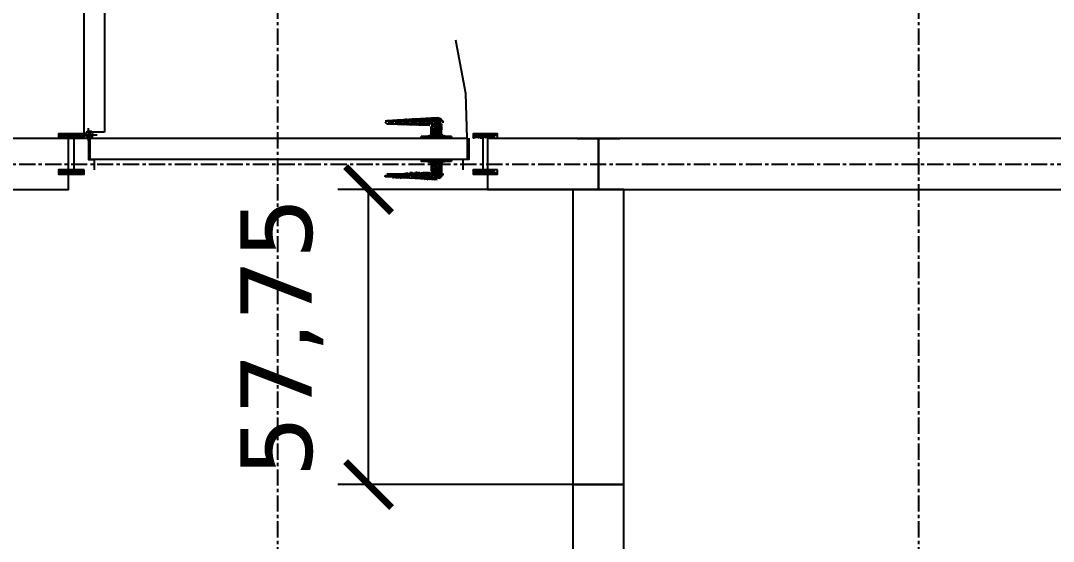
# Model space of a CAD drawing. Header units: centimetres. Extents: x -135 to 5324, y -1304 to 1609.
# Drawn here: x 844.1 to 1046.3, y 812.6 to 914.6 of the extents above; entities that cross this region are included whole.
import ezdxf

# ---------------------------------------------------------------- set-up
doc = ezdxf.new("R2010")
doc.units = ezdxf.units.CM
doc.linetypes.add('CENTER', pattern=[5.08, 3.175, -0.635, 0.635, -0.635])
for name, color, linetype in [('AKS', 4, 'CENTER'), ('IC_DUVAR_100', 30, 'Continuous'), ('IC_KAPILAR', 7, 'Continuous'), ('IC_UCLU_H_100', 3, 'Continuous'), ('OZEL_PANEL_OLCU_CM', 3, 'Continuous')]:
    doc.layers.add(name, color=color, linetype=linetype)
doc.styles.add('PORTMAN', font='DejaVuSans.ttf')
doc.dimstyles.new('PORTMAN', dxfattribs={"dimtxt": 14, "dimasz": 9, "dimexe": 6, "dimexo": 5, "dimgap": 4, "dimtad": 1, "dimtxsty": 'PORTMAN', "dimblk": 'ARCHTICK', "dimcen": 2.5, "dimazin": 3, "dimtfac": 0.5, "dimtmove": 2, "dimatfit": 3})

# ---------------------------------------------------------------- blocks, each defined once
blk = doc.blocks.new('kaynak-ic-kapi')
at = {"color": 133, "linetype": 'Continuous', "lineweight": 25, "true_color": 0x6ec1dd}
for p, q in [((54328.39, 7919.03), (54328.39, 7993.18)), ((54324.44, 7991.77), (54324.44, 7920.16)), ((54258.47, 7922.41), (54259.03, 7922.41)), ((54259.03, 7922.41), (54258.47, 7922.41)), ((54258.47, 7921.57), (54258.75, 7922.41)), ((54258.47, 7921.85), (54258.47, 7921.57)), ((54258.47, 7919.59), (54258.47, 7921.85)), ((54258.75, 7922.7), (54258.75, 7922.7)), ((54259.03, 7922.7), (54258.75, 7922.7)), ((54258.75, 7922.7), (54258.75, 7922.7)), ((54259.03, 7922.13), (54258.75, 7922.41)), ((54258.75, 7921.29), (54259.31, 7922.13)), ((54259.03, 7922.7), (54259.31, 7922.98)), ((54259.03, 7922.41), (54259.03, 7922.7)), ((54259.31, 7922.7), (54259.03, 7922.7)), ((54259.03, 7922.41), (54259.03, 7922.41)), ((54259.31, 7922.41), (54259.03, 7922.13)), ((54259.03, 7922.13), (54259.31, 7922.13)), ((54259.03, 7922.13), (54259.6, 7921.29)), ((54259.31, 7922.98), (54259.31, 7922.7)), ((54259.31, 7922.98), (54269.18, 7922.41)), ((54259.31, 7922.7), (54259.6, 7922.7)), ((54259.31, 7922.41), (54259.6, 7922.41)), ((54259.6, 7922.7), (54259.6, 7922.98)), ((54259.6, 7922.41), (54259.6, 7922.7)), ((54260.44, 7922.7), (54259.6, 7922.7)), ((54259.6, 7922.41), (54259.6, 7922.41)), ((54260.44, 7922.41), (54259.6, 7922.41)), ((54259.6, 7922.41), (54259.88, 7921.57)), ((54259.88, 7921.57), (54260.44, 7922.41)), ((54260.16, 7922.98), (54260.44, 7922.7)), ((54260.72, 7922.41), (54260.16, 7921.29)), ((54260.16, 7921.29), (54260.72, 7922.13)), ((54260.44, 7922.98), (54260.44, 7922.7)), ((54260.72, 7922.41), (54260.44, 7922.7)), ((54260.72, 7922.41), (54260.44, 7922.41)), ((54260.44, 7922.13), (54260.44, 7922.41)), ((54260.44, 7922.13), (54260.72, 7922.13)), ((54260.72, 7922.7), (54260.72, 7922.98)), ((54261.01, 7922.7), (54260.72, 7922.7)), ((54260.72, 7922.7), (54260.72, 7922.7)), ((54260.72, 7922.7), (54261.01, 7922.7)), ((54260.72, 7922.41), (54260.72, 7922.13)), ((54260.72, 7922.41), (54261.01, 7922.41)), ((54260.72, 7922.13), (54261.01, 7921.57)), ((54269.18, 7921.85), (54260.72, 7921.57)), ((54261.29, 7922.41), (54261.01, 7922.7)), ((54262.13, 7922.7), (54261.01, 7922.7)), ((54261.01, 7922.7), (54261.29, 7922.7)), ((54261.29, 7922.41), (54261.01, 7922.41)), ((54262.13, 7922.41), (54261.01, 7922.41)), ((54261.01, 7922.41), (54261.57, 7921.57)), ((54262.13, 7922.41), (54261.57, 7921.57)), ((54261.57, 7921.57), (54261.85, 7922.41)), ((54261.85, 7922.7), (54261.85, 7922.7)), ((54261.85, 7922.7), (54261.85, 7922.7)), ((54262.13, 7922.13), (54261.85, 7922.41)), ((54261.85, 7921.57), (54262.13, 7922.13)), ((54262.13, 7922.41), (54262.13, 7922.7)), ((54262.13, 7922.41), (54262.13, 7922.7)), ((54262.42, 7922.7), (54262.13, 7922.7)), ((54262.13, 7922.41), (54262.13, 7922.41)), ((54262.42, 7922.41), (54262.13, 7922.13)), ((54262.13, 7922.13), (54262.13, 7922.13)), ((54262.13, 7922.13), (54262.42, 7921.57)), ((54262.42, 7922.7), (54262.42, 7922.7)), ((54262.42, 7922.7), (54262.7, 7922.7)), ((54262.7, 7921.57), (54262.42, 7922.41)), ((54262.42, 7922.41), (54262.7, 7922.41)), ((54262.7, 7922.41), (54262.7, 7922.7)), ((54263.54, 7922.7), (54262.7, 7922.7)), ((54262.7, 7922.7), (54262.7, 7922.7)), ((54262.7, 7922.41), (54262.7, 7922.41)), ((54263.54, 7922.41), (54262.7, 7922.41)), ((54262.7, 7922.41), (54262.98, 7921.57)), ((54262.98, 7921.57), (54263.54, 7922.41)), ((54263.83, 7922.41), (54263.26, 7921.57)), ((54263.54, 7922.41), (54263.54, 7922.7)), ((54263.54, 7922.7), (54263.54, 7922.7)), ((54263.54, 7922.7), (54263.54, 7922.7)), ((54263.54, 7922.41), (54263.54, 7922.41)), ((54263.54, 7922.13), (54263.54, 7922.41)), ((54263.54, 7922.13), (54263.83, 7922.13)), ((54263.54, 7921.57), (54263.83, 7922.13)), ((54263.83, 7922.7), (54263.83, 7922.7)), ((54263.83, 7922.7), (54263.83, 7922.7)), ((54263.83, 7922.7), (54264.11, 7922.7)), ((54263.83, 7922.41), (54263.83, 7922.13)), ((54263.83, 7922.41), (54264.11, 7922.41)), ((54263.83, 7922.13), (54264.11, 7921.57)), ((54264.39, 7922.41), (54264.11, 7922.7)), ((54264.11, 7922.7), (54264.11, 7922.7)), ((54264.39, 7922.41), (54264.11, 7922.41)), ((54264.95, 7922.41), (54264.11, 7922.41)), ((54264.11, 7922.41), (54264.67, 7921.57)), ((54264.67, 7921.57), (54264.95, 7922.41)), ((54265.24, 7922.41), (54264.95, 7921.57)), ((54265.24, 7922.41), (54264.95, 7922.41)), ((54264.95, 7922.13), (54264.95, 7922.41)), ((54264.95, 7922.13), (54265.24, 7922.13)), ((54264.95, 7921.57), (54265.24, 7922.13)), ((54265.24, 7922.41), (54265.24, 7922.7)), ((54265.24, 7922.41), (54265.24, 7922.7)), ((54265.52, 7922.7), (54265.24, 7922.7)), ((54265.52, 7922.41), (54265.24, 7922.13)), ((54265.24, 7922.13), (54265.52, 7921.57)), ((54265.52, 7922.7), (54265.52, 7922.7)), ((54265.52, 7922.7), (54265.52, 7922.7)), ((54265.52, 7922.7), (54265.52, 7922.7)), ((54265.8, 7921.57), (54265.52, 7922.41)), ((54265.52, 7922.41), (54265.52, 7922.41)), ((54265.52, 7922.41), (54266.08, 7921.57)), ((54265.8, 7922.41), (54265.8, 7922.7)), ((54265.8, 7922.41), (54265.8, 7922.41)), ((54266.64, 7922.41), (54265.8, 7922.41)), ((54266.08, 7921.57), (54266.36, 7922.41)), ((54266.93, 7922.41), (54266.36, 7921.85)), ((54266.64, 7922.13), (54266.36, 7922.41)), ((54266.64, 7922.41), (54266.64, 7922.7)), ((54266.64, 7922.41), (54266.64, 7922.41)), ((54266.93, 7922.41), (54266.64, 7922.13)), ((54266.64, 7922.13), (54266.93, 7922.13)), ((54266.64, 7921.85), (54266.93, 7922.13)), ((54266.64, 7922.13), (54266.93, 7921.85)), ((54266.93, 7922.41), (54268.34, 7922.41)), ((54266.93, 7922.41), (54267.21, 7922.41)), ((54267.21, 7922.41), (54267.21, 7922.41)), ((54267.21, 7922.41), (54267.21, 7922.41)), ((54268.05, 7922.41), (54267.21, 7922.41)), ((54267.21, 7922.41), (54267.49, 7921.85)), ((54267.77, 7921.85), (54268.05, 7922.41)), ((54268.34, 7922.41), (54268.05, 7921.85)), ((54268.34, 7922.41), (54268.05, 7922.41)), ((54268.05, 7922.13), (54268.05, 7922.41)), ((54268.05, 7922.13), (54268.34, 7922.13)), ((54268.62, 7921.85), (54268.34, 7922.41)), ((54268.34, 7922.41), (54268.34, 7922.41)), ((54268.34, 7922.41), (54268.34, 7922.13)), ((54268.34, 7922.41), (54268.62, 7922.41)), ((54268.34, 7921.85), (54268.34, 7922.13)), ((54268.34, 7922.13), (54268.62, 7921.85)), ((54268.9, 7922.41), (54268.62, 7922.41)), ((54269.46, 7922.41), (54268.62, 7922.41)), ((54268.62, 7922.41), (54268.9, 7921.85)), ((54269.18, 7921.85), (54269.46, 7922.13)), ((54269.46, 7922.13), (54269.46, 7922.13)), ((54247.47, 7919.88), (54248.32, 7919.88)), ((54248.6, 7919.88), (54248.04, 7919.03)), ((54248.32, 7919.88), (54248.32, 7919.59)), ((54249.16, 7919.03), (54248.6, 7919.88)), ((54248.6, 7919.88), (54248.6, 7919.59)), ((54248.6, 7919.88), (54248.88, 7919.88)), ((54249.16, 7919.88), (54248.88, 7919.59)), ((54248.88, 7919.88), (54249.45, 7919.03)), ((54249.16, 7919.88), (54249.16, 7919.88)), ((54250.01, 7919.88), (54249.45, 7919.03)), ((54250.01, 7919.88), (54249.73, 7919.59)), ((54250.57, 7919.03), (54250.01, 7919.88)), ((54250.01, 7919.88), (54250.01, 7919.88)), ((54250.01, 7919.88), (54250.01, 7919.59)), ((54250.01, 7919.88), (54250.29, 7919.88)), ((54250.29, 7919.88), (54250.86, 7919.03)), ((54250.57, 7919.88), (54250.57, 7919.88)), ((54250.57, 7919.88), (54250.57, 7919.59)), ((54251.7, 7919.88), (54251.14, 7919.03)), ((54251.42, 7919.88), (54251.42, 7919.88)), ((54251.42, 7919.88), (54251.42, 7919.59)), ((54251.7, 7919.88), (54251.42, 7919.59)), ((54252.27, 7919.03), (54251.7, 7919.88)), ((54251.7, 7919.88), (54252.27, 7919.88)), ((54251.7, 7919.88), (54251.98, 7919.88)), ((54251.98, 7919.88), (54251.98, 7919.88)), ((54251.98, 7919.88), (54251.98, 7919.59)), ((54251.98, 7919.88), (54252.27, 7919.03)), ((54258.47, 7921.29), (54258.47, 7921.57)), ((54258.47, 7921.57), (54258.47, 7921.57)), ((54258.47, 7921.29), (54258.47, 7921.29)), ((54258.47, 7921.29), (54258.75, 7921.29)), ((54258.47, 7921), (54258.47, 7920.72)), ((54258.47, 7921), (54258.75, 7921)), ((54258.47, 7920.72), (54258.47, 7920.72)), ((54258.47, 7920.72), (54258.47, 7920.72)), ((54258.47, 7920.72), (54258.75, 7920.16)), ((54259.03, 7920.16), (54258.47, 7920.16)), ((54258.47, 7919.88), (54259.03, 7919.88)), ((54259.03, 7921.29), (54258.75, 7921.29)), ((54259.03, 7921.29), (54258.75, 7921)), ((54259.6, 7921.29), (54258.75, 7921.29)), ((54259.6, 7921), (54258.75, 7921)), ((54258.75, 7921), (54259.31, 7920.16)), ((54259.03, 7920.16), (54258.75, 7920.16)), ((54259.03, 7920.16), (54259.6, 7921)), ((54259.03, 7919.88), (54259.03, 7920.16)), ((54259.31, 7919.88), (54259.03, 7920.16)), ((54259.03, 7920.16), (54259.31, 7920.16)), ((54259.03, 7919.88), (54259.03, 7919.59)), ((54259.31, 7919.88), (54260.44, 7919.88)), ((54259.31, 7919.88), (54259.6, 7919.88)), ((54259.31, 7919.88), (54259.6, 7919.88)), ((54259.6, 7921.57), (54259.6, 7921.29)), ((54259.6, 7921.57), (54259.88, 7921.57)), ((54259.88, 7921.29), (54259.6, 7921.29)), ((54259.88, 7921.29), (54259.6, 7921)), ((54259.6, 7920.72), (54259.6, 7921)), ((54259.6, 7920.72), (54259.88, 7920.72)), ((54259.6, 7919.88), (54259.88, 7920.72)), ((54259.6, 7919.88), (54259.6, 7920.16)), ((54260.44, 7920.16), (54259.6, 7920.16)), ((54259.6, 7919.88), (54259.6, 7919.59)), ((54259.6, 7919.88), (54259.6, 7919.59)), ((54260.16, 7921.29), (54259.88, 7921.57)), ((54260.16, 7921), (54259.88, 7920.72)), ((54259.88, 7920.72), (54260.44, 7920.16)), ((54260.16, 7921.29), (54260.16, 7921.29)), ((54260.44, 7920.44), (54260.16, 7921)), ((54260.16, 7921), (54260.16, 7921)), ((54260.16, 7921), (54260.44, 7921)), ((54260.44, 7921.29), (54260.44, 7921.29)), ((54260.44, 7921.29), (54260.44, 7921.29)), ((54260.44, 7919.59), (54260.44, 7921.29)), ((54260.44, 7921), (54260.44, 7921)), ((54260.44, 7921), (54260.44, 7921)), ((54260.44, 7920.16), (54260.44, 7920.16)), ((54260.72, 7921.29), (54260.72, 7921.29)), ((54261.29, 7921.57), (54261.29, 7921.57)), ((54261.29, 7921.57), (54261.57, 7921.57)), ((54262.7, 7921.57), (54262.7, 7921.57)), ((54262.7, 7921.57), (54262.98, 7921.57)), ((54327.54, 7918.47), (54327.54, 7921)), ((54329.24, 7919.88), (54328.67, 7919.03)), ((54329.24, 7919.88), (54328.95, 7919.59)), ((54329.24, 7919.88), (54329.24, 7919.88)), ((54329.24, 7919.88), (54329.24, 7919.88)), ((54329.52, 7919.88), (54329.24, 7919.59)), ((54329.8, 7919.03), (54329.52, 7919.88)), ((54329.52, 7919.88), (54329.52, 7919.88)), ((54329.52, 7919.88), (54330.08, 7919.03)), ((54329.8, 7919.88), (54329.8, 7919.88)), ((54329.8, 7919.88), (54329.8, 7919.59)), ((54330.93, 7919.88), (54330.36, 7919.03)), ((54330.65, 7919.88), (54330.65, 7919.88)), ((54330.65, 7919.88), (54330.65, 7919.59)), ((54331.49, 7919.03), (54330.93, 7919.88)), ((54330.93, 7919.88), (54330.93, 7919.59)), ((54330.93, 7919.88), (54331.21, 7919.88)), ((54331.49, 7919.88), (54331.21, 7919.88)), ((54331.49, 7919.88), (54331.21, 7919.59)), ((54331.21, 7919.88), (54331.49, 7919.03)), ((54332.34, 7919.88), (54331.77, 7919.03)), ((54332.34, 7919.88), (54332.05, 7919.59)), ((54332.9, 7919.03), (54332.34, 7919.88)), ((54332.34, 7919.88), (54332.34, 7919.88)), ((54332.34, 7919.88), (54332.34, 7919.59)), ((54332.34, 7919.88), (54332.62, 7919.88)), ((54332.62, 7919.88), (54333.18, 7919.03)), ((54332.9, 7919.88), (54332.9, 7919.88)), ((54332.9, 7919.88), (54332.9, 7919.59)), ((54248.32, 7919.59), (54247.47, 7919.59)), ((54248.32, 7919.31), (54248.04, 7919.59)), ((54248.32, 7919.31), (54248.6, 7919.31)), ((54248.32, 7919.03), (54248.6, 7919.31)), ((54248.6, 7919.59), (54248.88, 7919.03)), ((54249.73, 7919.59), (54248.88, 7919.59)), ((54249.16, 7919.03), (54248.88, 7919.03)), ((54249.16, 7919.03), (54249.73, 7919.59)), ((54249.16, 7919.03), (54249.45, 7919.03)), ((54249.73, 7919.31), (54249.73, 7919.59)), ((54249.73, 7919.31), (54250.01, 7919.31)), ((54249.73, 7919.03), (54250.01, 7919.31)), ((54250.01, 7919.59), (54250.29, 7919.03)), ((54250.29, 7912.83), (54250.29, 7919.03)), ((54251.42, 7919.59), (54250.57, 7919.59)), ((54250.57, 7919.03), (54250.57, 7919.03)), ((54250.57, 7919.03), (54250.86, 7919.03)), ((54250.86, 7919.03), (54251.14, 7919.59)), ((54251.42, 7919.31), (54251.14, 7919.59)), ((54251.42, 7919.59), (54251.98, 7919.03)), ((54251.42, 7919.31), (54251.7, 7919.31)), ((54251.42, 7919.03), (54251.7, 7919.31)), ((54252.27, 7919.59), (54251.98, 7919.59)), ((54251.98, 7919.03), (54251.98, 7919.03)), ((54251.98, 7919.03), (54252.27, 7919.03)), ((54252.27, 7919.03), (54252.27, 7919.03)), ((54327.54, 7919.03), (54253.39, 7919.03)), ((54253.39, 7919.03), (54253.39, 7914.8)), ((54256.78, 7919.03), (54256.49, 7919.31)), ((54256.49, 7919.31), (54262.42, 7919.31)), ((54256.78, 7919.03), (54256.49, 7919.03)), ((54256.49, 7919.03), (54256.49, 7919.03)), ((54256.78, 7919.03), (54257.06, 7919.31)), ((54256.78, 7919.31), (54257.06, 7919.03)), ((54256.78, 7919.03), (54257.06, 7919.03)), ((54257.34, 7919.31), (54257.06, 7919.03)), ((54257.34, 7919.03), (54257.62, 7919.31)), ((54257.62, 7919.31), (54257.9, 7919.03)), ((54257.9, 7919.31), (54257.9, 7919.59)), ((54257.9, 7919.59), (54258.19, 7919.31)), ((54257.9, 7919.59), (54257.9, 7919.31)), ((54258.19, 7919.03), (54257.9, 7919.31)), ((54258.19, 7919.59), (54258.19, 7919.59)), ((54259.03, 7919.59), (54258.19, 7919.59)), ((54258.19, 7919.59), (54260.72, 7919.59)), ((54258.19, 7919.59), (54258.19, 7919.59)), ((54258.19, 7919.31), (54258.47, 7919.03)), ((54258.19, 7919.03), (54258.19, 7919.03)), ((54258.19, 7919.03), (54258.47, 7919.03)), ((54258.47, 7919.03), (54258.75, 7919.31)), ((54259.03, 7919.31), (54258.75, 7919.59)), ((54258.75, 7919.31), (54258.75, 7919.59)), ((54259.03, 7919.59), (54259.31, 7919.31)), ((54259.03, 7919.31), (54259.31, 7919.31)), ((54259.03, 7919.03), (54259.31, 7919.31)), ((54259.31, 7919.31), (54259.6, 7919.03)), ((54260.44, 7919.59), (54259.6, 7919.59)), ((54259.6, 7919.03), (54259.6, 7919.03)), ((54259.6, 7919.03), (54259.88, 7919.03)), ((54260.44, 7919.59), (54260.44, 7919.59)), ((54260.44, 7919.31), (54260.44, 7919.59)), ((54260.44, 7919.31), (54260.72, 7919.31)), ((54260.44, 7919.03), (54260.72, 7919.31)), ((54260.72, 7919.59), (54260.72, 7919.59)), ((54260.72, 7919.59), (54260.72, 7919.59)), ((54261.01, 7919.59), (54261.01, 7919.31)), ((54261.29, 7919.03), (54261.01, 7919.31)), ((54261.29, 7919.31), (54261.57, 7919.03)), ((54261.29, 7919.03), (54261.29, 7919.03)), ((54261.29, 7919.03), (54261.57, 7919.03)), ((54261.57, 7919.03), (54261.85, 7919.31)), ((54262.13, 7919.31), (54261.85, 7919.03)), ((54261.85, 7919.03), (54262.13, 7919.31)), ((54262.42, 7919.31), (54262.42, 7919.31)), ((54325.85, 7919.59), (54328.95, 7919.59)), ((54327.26, 7914.8), (54327.26, 7919.03)), ((54328.95, 7919.59), (54328.39, 7919.59)), ((54328.39, 7919.31), (54328.67, 7919.03)), ((54328.39, 7919.03), (54328.67, 7919.03)), ((54328.67, 7919.03), (54328.95, 7919.59)), ((54328.95, 7919.31), (54328.95, 7919.59)), ((54328.95, 7919.31), (54329.24, 7919.31)), ((54328.95, 7919.03), (54329.24, 7919.31)), ((54329.24, 7919.59), (54329.52, 7919.03)), ((54330.65, 7919.59), (54329.8, 7919.59)), ((54329.8, 7919.03), (54329.8, 7919.03)), ((54329.8, 7919.03), (54330.08, 7919.03)), ((54330.08, 7919.03), (54330.36, 7919.59)), ((54330.65, 7919.31), (54330.36, 7919.59)), ((54330.36, 7912.83), (54330.36, 7919.03)), ((54330.65, 7919.31), (54330.93, 7919.31)), ((54330.65, 7919.03), (54330.93, 7919.31)), ((54330.93, 7919.59), (54331.21, 7919.03)), ((54332.05, 7919.59), (54331.21, 7919.59)), ((54331.49, 7919.03), (54331.21, 7919.03)), ((54331.49, 7919.03), (54332.05, 7919.59)), ((54331.49, 7919.03), (54331.49, 7919.03)), ((54332.05, 7919.31), (54332.05, 7919.59)), ((54332.05, 7919.31), (54332.34, 7919.31)), ((54332.05, 7919.03), (54332.34, 7919.31)), ((54332.34, 7919.59), (54332.62, 7919.03)), ((54333.46, 7919.59), (54332.9, 7919.59)), ((54332.9, 7919.03), (54332.9, 7919.03)), ((54332.9, 7919.03), (54333.18, 7919.03)), ((54333.18, 7919.03), (54333.46, 7919.31)), ((54333.46, 7919.03), (54333.46, 7919.03)), ((54253.39, 7914.8), (54327.26, 7914.8)), ((54254.24, 7914.8), (54254.24, 7912.83)), ((54256.49, 7914.8), (54256.49, 7914.8)), ((54256.78, 7914.52), (54256.49, 7914.8)), ((54257.34, 7914.8), (54256.49, 7914.8)), ((54256.49, 7914.8), (54256.49, 7914.8)), ((54256.49, 7914.8), (54256.49, 7914.52)), ((54256.49, 7914.52), (54256.49, 7914.52)), ((54256.78, 7914.52), (54256.49, 7914.52)), ((54256.49, 7914.52), (54256.49, 7914.52)), ((54257.62, 7914.52), (54257.34, 7914.8)), ((54257.34, 7914.8), (54257.34, 7914.8)), ((54257.34, 7914.8), (54257.34, 7914.8)), ((54257.62, 7914.52), (54257.34, 7914.52)), ((54257.9, 7914.8), (54257.62, 7914.8)), ((54257.62, 7914.8), (54257.62, 7914.8)), ((54257.62, 7914.8), (54257.9, 7914.8)), ((54257.62, 7914.52), (54257.62, 7914.52)), ((54257.62, 7914.52), (54257.62, 7914.52)), ((54257.62, 7914.52), (54257.9, 7914.52)), ((54257.9, 7914.8), (54258.19, 7914.8)), ((54257.9, 7914.52), (54258.19, 7914.52)), ((54257.9, 7914.24), (54257.9, 7914.52)), ((54258.19, 7914.52), (54258.19, 7914.8)), ((54259.03, 7914.8), (54258.19, 7914.8)), ((54258.19, 7914.24), (54258.19, 7914.52)), ((54258.19, 7914.52), (54258.19, 7914.24)), ((54259.03, 7914.24), (54258.19, 7914.24)), ((54258.19, 7914.24), (54258.19, 7914.24)), ((54258.19, 7914.24), (54260.72, 7914.24)), ((54258.47, 7913.67), (54258.75, 7914.24)), ((54258.47, 7914.24), (54258.47, 7911.98)), ((54258.47, 7913.39), (54258.47, 7913.67)), ((54258.47, 7913.67), (54258.47, 7913.67)), ((54258.47, 7913.67), (54258.47, 7913.67)), ((54259.03, 7914.8), (54258.75, 7914.8)), ((54258.75, 7914.8), (54258.75, 7914.8)), ((54259.03, 7914.24), (54258.75, 7914.24)), ((54258.75, 7914.24), (54258.75, 7914.24)), ((54258.75, 7913.39), (54259.31, 7914.24)), ((54259.03, 7914.52), (54259.03, 7914.8)), ((54259.31, 7914.8), (54259.03, 7914.8)), ((54259.03, 7914.52), (54259.03, 7914.24)), ((54259.31, 7914.52), (54259.03, 7914.52)), ((54259.03, 7914.24), (54259.03, 7914.52)), ((54259.03, 7914.24), (54259.31, 7914.52)), ((54259.03, 7914.24), (54259.31, 7914.24)), ((54259.03, 7914.24), (54259.31, 7914.24)), ((54259.31, 7914.8), (54259.31, 7914.8)), ((54259.31, 7914.8), (54259.6, 7914.8)), ((54259.31, 7914.52), (54259.6, 7914.52)), ((54259.31, 7914.24), (54259.31, 7914.24)), ((54259.31, 7914.24), (54259.6, 7913.39)), ((54259.6, 7914.52), (54259.6, 7914.8)), ((54260.44, 7914.8), (54259.6, 7914.8)), ((54259.6, 7914.8), (54259.6, 7914.8)), ((54259.6, 7914.24), (54259.6, 7914.52)), ((54259.6, 7914.52), (54259.6, 7914.52)), ((54259.6, 7914.52), (54259.88, 7914.24)), ((54259.88, 7913.39), (54259.6, 7914.24)), ((54260.44, 7914.24), (54259.6, 7914.24)), ((54259.6, 7913.67), (54259.6, 7913.39)), ((54259.6, 7913.67), (54259.88, 7913.67)), ((54259.88, 7913.67), (54260.16, 7914.24)), ((54259.88, 7914.24), (54259.88, 7913.67)), ((54260.16, 7913.39), (54259.88, 7913.67)), ((54260.16, 7914.24), (54260.44, 7914.24)), ((54260.44, 7913.96), (54260.16, 7913.39)), ((54260.16, 7913.39), (54260.44, 7913.67)), ((54260.72, 7914.52), (54260.44, 7914.8)), ((54260.72, 7914.52), (54260.44, 7914.8)), ((54260.44, 7914.8), (54260.44, 7914.8)), ((54260.44, 7914.8), (54260.44, 7914.8)), ((54260.72, 7914.52), (54260.44, 7914.24)), ((54260.44, 7914.24), (54260.44, 7914.24)), ((54260.44, 7914.24), (54260.72, 7914.24)), ((54260.44, 7914.24), (54260.44, 7912.55)), ((54261.01, 7914.8), (54260.72, 7914.8)), ((54260.72, 7914.8), (54260.72, 7914.8)), ((54260.72, 7914.8), (54261.01, 7914.8)), ((54261.01, 7914.24), (54260.72, 7914.52)), ((54260.72, 7914.52), (54260.72, 7914.24)), ((54260.72, 7914.52), (54261.01, 7914.52)), ((54260.72, 7914.24), (54260.72, 7914.24)), ((54260.72, 7914.24), (54260.72, 7914.24)), ((54260.72, 7914.24), (54260.72, 7914.24)), ((54261.29, 7914.52), (54261.01, 7914.8)), ((54262.13, 7914.8), (54261.01, 7914.8)), ((54261.01, 7914.8), (54261.29, 7914.8)), ((54261.01, 7914.52), (54261.01, 7914.52)), ((54261.01, 7914.24), (54261.01, 7914.52)), ((54261.29, 7914.52), (54261.29, 7914.52)), ((54261.85, 7914.8), (54261.85, 7914.8)), ((54261.85, 7914.8), (54261.85, 7914.8)), ((54262.13, 7914.52), (54262.13, 7914.8)), ((54262.13, 7914.52), (54262.13, 7914.8)), ((54262.42, 7914.8), (54262.13, 7914.8)), ((54262.13, 7914.52), (54262.13, 7914.52)), ((54262.13, 7914.52), (54262.13, 7914.52)), ((54262.42, 7914.8), (54262.42, 7914.8)), ((54262.42, 7914.8), (54262.42, 7914.8)), ((54262.42, 7914.52), (54262.42, 7914.52)), ((54262.42, 7914.52), (54262.42, 7914.52)), ((54262.42, 7914.52), (54262.42, 7914.52)), ((54326.42, 7914.8), (54326.42, 7912.83)), ((54248.32, 7912.26), (54247.47, 7912.26)), ((54247.47, 7911.98), (54248.32, 7911.98)), ((54248.6, 7911.98), (54248.04, 7912.83)), ((54248.32, 7912.26), (54248.04, 7912.26)), ((54248.32, 7912.83), (54248.6, 7912.26)), ((54248.32, 7912.26), (54248.32, 7911.98)), ((54248.32, 7912.26), (54248.6, 7912.26)), ((54249.16, 7912.83), (54248.6, 7911.98)), ((54248.6, 7912.26), (54248.88, 7912.83)), ((54249.16, 7912.83), (54248.88, 7912.83)), ((54248.88, 7911.98), (54249.45, 7912.83)), ((54249.16, 7911.98), (54248.88, 7912.26)), ((54249.73, 7912.26), (54248.88, 7912.26)), ((54249.16, 7912.83), (54249.45, 7912.83)), ((54249.16, 7912.83), (54249.73, 7912.26)), ((54249.16, 7911.98), (54249.16, 7911.98)), ((54250.01, 7911.98), (54249.45, 7912.83)), ((54249.73, 7912.83), (54250.01, 7912.26)), ((54250.01, 7911.98), (54249.73, 7912.26)), ((54249.73, 7912.26), (54249.73, 7912.26)), ((54249.73, 7912.26), (54250.01, 7912.26)), ((54250.57, 7912.83), (54250.01, 7911.98)), ((54250.01, 7912.26), (54250.29, 7912.83)), ((54250.01, 7911.98), (54250.01, 7912.26)), ((54250.01, 7911.98), (54250.01, 7911.98)), ((54250.01, 7911.98), (54250.29, 7911.98)), ((54250.29, 7911.98), (54250.86, 7912.83)), ((54250.57, 7912.83), (54250.57, 7912.83)), ((54250.57, 7912.83), (54250.86, 7912.83)), ((54250.57, 7911.98), (54250.57, 7912.26)), ((54251.42, 7912.26), (54250.57, 7912.26)), ((54250.57, 7911.98), (54250.57, 7911.98)), ((54250.86, 7912.83), (54251.14, 7912.26)), ((54251.7, 7911.98), (54251.14, 7912.83)), ((54251.42, 7912.26), (54251.14, 7912.26)), ((54251.42, 7912.26), (54251.98, 7912.83)), ((54251.42, 7912.83), (54251.7, 7912.26)), ((54251.42, 7911.98), (54251.42, 7912.26)), ((54251.7, 7911.98), (54251.42, 7912.26)), ((54251.42, 7912.26), (54251.7, 7912.26)), ((54251.42, 7911.98), (54251.42, 7911.98)), ((54252.27, 7912.83), (54251.7, 7911.98)), ((54251.7, 7911.98), (54252.27, 7911.98)), ((54251.7, 7911.98), (54251.98, 7911.98)), ((54251.98, 7912.83), (54251.98, 7912.83)), ((54251.98, 7912.83), (54252.27, 7912.83)), ((54251.98, 7911.98), (54252.27, 7912.83)), ((54251.98, 7911.98), (54251.98, 7912.26)), ((54252.27, 7912.26), (54251.98, 7912.26)), ((54251.98, 7911.98), (54251.98, 7911.98)), ((54252.27, 7912.83), (54252.27, 7912.83)), ((54258.47, 7913.39), (54258.47, 7913.39)), ((54258.47, 7913.39), (54258.75, 7913.39)), ((54259.31, 7911.98), (54258.47, 7913.11)), ((54258.47, 7913.11), (54258.47, 7912.83)), ((54258.47, 7913.11), (54258.75, 7913.11)), ((54258.47, 7912.83), (54258.47, 7912.83)), ((54258.47, 7912.83), (54258.47, 7912.83)), ((54258.47, 7912.83), (54258.75, 7912.26)), ((54259.03, 7912.26), (54258.47, 7912.26)), ((54258.47, 7911.98), (54259.03, 7911.98)), ((54259.03, 7911.7), (54258.47, 7911.7)), ((54258.47, 7911.42), (54258.75, 7911.7)), ((54259.03, 7913.39), (54258.75, 7913.39)), ((54259.03, 7913.39), (54258.75, 7913.11)), ((54259.6, 7913.39), (54258.75, 7913.39)), ((54259.6, 7913.11), (54258.75, 7913.11)), ((54258.75, 7913.11), (54259.31, 7912.26)), ((54259.03, 7912.26), (54258.75, 7912.26)), ((54259.03, 7911.42), (54258.75, 7911.7)), ((54259.03, 7912.26), (54259.6, 7913.11)), ((54259.03, 7911.98), (54259.03, 7912.26)), ((54259.31, 7911.98), (54259.03, 7912.26)), ((54259.03, 7912.26), (54259.31, 7912.26)), ((54259.03, 7911.98), (54259.03, 7911.7)), ((54259.31, 7911.7), (54259.03, 7911.7)), ((54259.03, 7911.7), (54259.6, 7910.85)), ((54259.31, 7911.98), (54259.6, 7911.98)), ((54259.88, 7910.85), (54259.31, 7911.7)), ((54259.31, 7911.7), (54259.6, 7911.7)), ((54259.88, 7913.39), (54259.6, 7913.39)), ((54259.88, 7913.39), (54259.6, 7913.11)), ((54259.6, 7912.83), (54259.6, 7913.11)), ((54259.6, 7912.83), (54259.88, 7912.83)), ((54259.6, 7911.98), (54259.88, 7912.83)), ((54259.6, 7911.98), (54259.6, 7912.26)), ((54260.44, 7912.26), (54259.6, 7912.26)), ((54259.6, 7911.98), (54259.6, 7911.7)), ((54260.44, 7911.7), (54259.6, 7911.7)), ((54259.6, 7911.7), (54259.88, 7911.14)), ((54260.16, 7913.11), (54259.88, 7912.83)), ((54259.88, 7912.83), (54260.44, 7912.26)), ((54259.88, 7910.85), (54260.44, 7911.7)), ((54260.16, 7913.39), (54260.16, 7913.39)), ((54260.44, 7912.55), (54260.16, 7913.11)), ((54260.16, 7913.11), (54260.16, 7913.11)), ((54260.16, 7913.11), (54260.44, 7913.11)), ((54260.44, 7913.39), (54260.44, 7913.39)), ((54260.44, 7913.39), (54260.44, 7913.39)), ((54260.44, 7913.11), (54260.44, 7913.11)), ((54260.44, 7913.11), (54260.44, 7913.11)), ((54260.72, 7911.98), (54260.44, 7912.26)), ((54260.72, 7911.98), (54260.44, 7912.26)), ((54260.44, 7912.26), (54260.44, 7912.26)), ((54260.72, 7911.98), (54260.44, 7911.7)), ((54260.44, 7911.42), (54260.44, 7911.7)), ((54260.72, 7912.55), (54260.72, 7912.55)), ((54260.72, 7911.98), (54260.72, 7912.26)), ((54260.72, 7912.26), (54260.72, 7912.26)), ((54269.18, 7911.98), (54260.72, 7912.26)), ((54260.72, 7911.98), (54261.01, 7911.98)), ((54261.29, 7910.85), (54260.72, 7911.7)), ((54260.72, 7911.7), (54260.72, 7911.7)), ((54260.72, 7911.7), (54261.01, 7911.7)), ((54260.72, 7911.7), (54261.01, 7910.85)), ((54261.29, 7911.98), (54261.01, 7912.26)), ((54262.13, 7912.26), (54261.01, 7912.26)), ((54261.01, 7911.98), (54261.29, 7912.26)), ((54261.29, 7911.98), (54261.01, 7911.7)), ((54262.13, 7911.7), (54261.01, 7911.7)), ((54261.01, 7911.7), (54261.57, 7911.14)), ((54261.57, 7910.85), (54261.85, 7911.7)), ((54261.85, 7912.26), (54261.85, 7912.26)), ((54261.85, 7912.26), (54261.85, 7912.26)), ((54262.13, 7911.98), (54261.85, 7911.14)), ((54262.13, 7911.42), (54261.85, 7911.7)), ((54262.13, 7911.98), (54262.13, 7912.26)), ((54262.13, 7911.98), (54262.13, 7912.26)), ((54262.42, 7911.98), (54262.13, 7912.26)), ((54262.13, 7911.98), (54262.13, 7911.7)), ((54262.42, 7911.7), (54262.13, 7911.7)), ((54262.13, 7911.7), (54262.42, 7911.14)), ((54262.42, 7912.26), (54262.42, 7911.98)), ((54262.42, 7911.98), (54262.7, 7911.98)), ((54262.7, 7911.14), (54262.42, 7911.7)), ((54262.42, 7911.7), (54262.7, 7911.7)), ((54262.7, 7911.98), (54262.7, 7912.26)), ((54263.54, 7912.26), (54262.7, 7912.26)), ((54262.7, 7911.98), (54262.7, 7912.26)), ((54262.7, 7911.98), (54262.7, 7911.7)), ((54263.54, 7911.7), (54262.7, 7911.7)), ((54262.7, 7911.7), (54262.98, 7911.14)), ((54262.98, 7911.14), (54263.54, 7911.7)), ((54263.26, 7912.26), (54263.54, 7912.26)), ((54263.83, 7911.98), (54263.54, 7912.26)), ((54263.54, 7911.98), (54263.54, 7912.26)), ((54263.54, 7912.26), (54263.54, 7912.26)), ((54263.54, 7911.98), (54263.54, 7911.7)), ((54263.54, 7911.42), (54263.54, 7911.7)), ((54263.83, 7911.98), (54263.83, 7912.26)), ((54263.83, 7911.98), (54264.11, 7911.98)), ((54264.39, 7911.14), (54263.83, 7911.7)), ((54263.83, 7911.7), (54263.83, 7911.7)), ((54263.83, 7911.7), (54264.11, 7911.7)), ((54263.83, 7911.7), (54264.11, 7911.14)), ((54264.39, 7911.98), (54264.11, 7912.26)), ((54264.67, 7912.26), (54264.11, 7912.26)), ((54264.11, 7911.98), (54264.11, 7912.26)), ((54264.39, 7911.98), (54264.11, 7911.7)), ((54264.95, 7911.7), (54264.11, 7911.7)), ((54264.11, 7911.7), (54264.39, 7911.14)), ((54264.67, 7911.14), (54264.95, 7911.7)), ((54265.24, 7911.98), (54264.95, 7912.26)), ((54265.24, 7911.98), (54264.95, 7911.14)), ((54265.24, 7911.98), (54264.95, 7911.7)), ((54264.95, 7911.42), (54264.95, 7911.7)), ((54265.24, 7911.98), (54265.24, 7912.26)), ((54265.52, 7911.98), (54265.24, 7911.98)), ((54265.52, 7911.7), (54265.24, 7911.7)), ((54265.24, 7911.7), (54265.52, 7911.14)), ((54265.52, 7911.98), (54265.52, 7911.98)), ((54265.52, 7911.98), (54265.52, 7911.98)), ((54265.52, 7911.98), (54265.8, 7911.98)), ((54265.8, 7911.14), (54265.52, 7911.7)), ((54265.52, 7911.7), (54265.52, 7911.7)), ((54265.52, 7911.7), (54266.08, 7911.14)), ((54265.8, 7911.98), (54265.8, 7911.98)), ((54265.8, 7911.98), (54265.8, 7911.7)), ((54266.64, 7911.7), (54265.8, 7911.7)), ((54266.08, 7911.14), (54266.36, 7911.7)), ((54266.93, 7911.98), (54266.36, 7911.14)), ((54266.64, 7911.42), (54266.36, 7911.7)), ((54266.93, 7911.98), (54266.64, 7911.98)), ((54266.64, 7911.98), (54266.64, 7911.98)), ((54266.64, 7911.98), (54266.64, 7911.7)), ((54266.93, 7911.7), (54266.64, 7911.7)), ((54266.64, 7911.7), (54266.93, 7911.14)), ((54266.93, 7911.98), (54266.93, 7911.98)), ((54266.93, 7911.98), (54267.21, 7911.98)), ((54267.21, 7911.14), (54266.93, 7911.7)), ((54266.93, 7911.7), (54267.21, 7911.7)), ((54267.21, 7911.98), (54267.21, 7911.98)), ((54267.21, 7911.98), (54267.21, 7911.7)), ((54267.21, 7911.98), (54267.21, 7911.98)), ((54268.05, 7911.7), (54267.21, 7911.7)), ((54267.21, 7911.7), (54267.49, 7911.14)), ((54267.77, 7911.14), (54268.05, 7911.7)), ((54268.34, 7911.98), (54268.05, 7911.42)), ((54268.34, 7911.98), (54268.05, 7911.7)), ((54268.05, 7911.42), (54268.05, 7911.7)), ((54268.34, 7911.98), (54268.34, 7911.98)), ((54268.34, 7911.98), (54268.34, 7911.98)), ((54268.62, 7911.42), (54268.34, 7911.7)), ((54268.34, 7911.7), (54268.34, 7911.7)), ((54268.34, 7911.7), (54268.62, 7911.7)), ((54268.34, 7911.7), (54268.34, 7911.42)), ((54268.9, 7911.98), (54268.62, 7911.7)), ((54269.46, 7911.7), (54268.62, 7911.7)), ((54268.62, 7911.7), (54268.9, 7911.42)), ((54268.9, 7911.98), (54268.9, 7911.98)), ((54269.18, 7911.7), (54269.18, 7911.7)), ((54269.46, 7911.42), (54269.46, 7911.7)), ((54328.39, 7912.83), (54328.67, 7912.83)), ((54328.39, 7912.55), (54328.67, 7912.83)), ((54328.39, 7912.83), (54328.95, 7912.26)), ((54328.95, 7912.26), (54328.39, 7912.26)), ((54329.24, 7911.98), (54328.67, 7912.83)), ((54328.95, 7912.83), (54329.24, 7912.26)), ((54329.24, 7911.98), (54328.95, 7912.26)), ((54328.95, 7912.26), (54328.95, 7912.26)), ((54328.95, 7912.26), (54329.24, 7912.26)), ((54329.24, 7912.26), (54329.52, 7912.83)), ((54329.52, 7911.98), (54329.24, 7912.26)), ((54329.24, 7911.98), (54329.24, 7911.98)), ((54329.24, 7911.98), (54329.24, 7911.98)), ((54329.8, 7912.83), (54329.52, 7911.98)), ((54329.52, 7911.98), (54330.08, 7912.83)), ((54329.52, 7911.98), (54329.52, 7911.98)), ((54329.8, 7912.83), (54329.8, 7912.83)), ((54329.8, 7912.83), (54330.08, 7912.83)), ((54329.8, 7911.98), (54329.8, 7912.26)), ((54330.65, 7912.26), (54329.8, 7912.26)), ((54329.8, 7911.98), (54329.8, 7911.98)), ((54330.08, 7912.83), (54330.36, 7912.26)), ((54330.93, 7911.98), (54330.36, 7912.83)), ((54330.65, 7912.26), (54330.36, 7912.26)), ((54330.65, 7912.83), (54330.93, 7912.26)), ((54330.65, 7911.98), (54330.65, 7912.26)), ((54330.65, 7912.26), (54330.93, 7912.26)), ((54330.65, 7911.98), (54330.65, 7911.98)), ((54331.49, 7912.83), (54330.93, 7911.98)), ((54330.93, 7912.26), (54331.21, 7912.83)), ((54330.93, 7911.98), (54330.93, 7912.26)), ((54330.93, 7911.98), (54331.21, 7911.98)), ((54331.49, 7912.83), (54331.21, 7912.83)), ((54331.21, 7911.98), (54331.49, 7912.83)), ((54331.49, 7911.98), (54331.21, 7912.26)), ((54332.05, 7912.26), (54331.21, 7912.26)), ((54331.49, 7912.83), (54331.49, 7912.83)), ((54331.49, 7912.83), (54332.05, 7912.26)), ((54331.49, 7911.98), (54331.49, 7911.98)), ((54332.34, 7911.98), (54331.77, 7912.83)), ((54332.05, 7912.83), (54332.34, 7912.26)), ((54332.05, 7912.26), (54332.05, 7912.26)), ((54332.05, 7912.26), (54332.34, 7912.26)), ((54332.34, 7912.26), (54332.62, 7912.83)), ((54332.34, 7911.98), (54332.34, 7912.26)), ((54332.34, 7911.98), (54332.62, 7911.98)), ((54332.62, 7911.98), (54333.18, 7912.83)), ((54332.9, 7912.83), (54332.9, 7912.83)), ((54332.9, 7912.83), (54333.18, 7912.83)), ((54332.9, 7911.98), (54332.9, 7912.26)), ((54333.46, 7912.26), (54332.9, 7912.26)), ((54332.9, 7911.98), (54332.9, 7911.98)), ((54333.18, 7912.83), (54333.46, 7912.55)), ((54333.46, 7912.83), (54333.46, 7912.83)), ((54259.03, 7911.42), (54259.31, 7911.42)), ((54259.03, 7911.14), (54259.31, 7911.42)), ((54259.31, 7910.85), (54269.18, 7911.42)), ((54259.6, 7911.14), (54259.6, 7910.85)), ((54259.6, 7911.14), (54259.88, 7911.14)), ((54259.88, 7910.85), (54259.88, 7910.85)), ((54260.44, 7911.42), (54260.72, 7911.42)), ((54260.44, 7910.85), (54260.72, 7911.42)), ((54261.29, 7911.14), (54261.29, 7910.85)), ((54261.29, 7911.14), (54261.57, 7911.14)), ((54261.85, 7911.14), (54262.13, 7911.42)), ((54262.13, 7911.42), (54262.13, 7911.42)), ((54262.7, 7911.14), (54262.7, 7911.14)), ((54262.7, 7911.14), (54262.98, 7911.14)), ((54263.54, 7911.42), (54263.83, 7911.42)), ((54263.54, 7911.14), (54263.83, 7911.42)), ((54264.95, 7911.42), (54265.24, 7911.42)), ((54265.24, 7911.14), (54265.24, 7911.42)), ((54266.64, 7911.42), (54266.93, 7911.42)), ((54266.64, 7911.14), (54266.93, 7911.42)), ((54268.05, 7911.42), (54268.34, 7911.42)), ((54268.34, 7911.42), (54268.34, 7911.42)), ((54269.18, 7911.42), (54269.46, 7911.42)), ((54269.18, 7911.42), (54269.18, 7911.42))]:
    blk.add_line(p, q, dxfattribs=at)
at = {"color": 7, "linetype": 'Continuous', "lineweight": 25}
blk.add_lwpolyline([(54253.39, 7919.03), (54253.68, 7927.77), (54255.37, 7936.79), (54255.65, 7938.2)], dxfattribs=at)
at = {"color": 133, "linetype": 'Continuous', "lineweight": 25, "true_color": 0x6ec1dd}
for points in [[(54259.31, 7922.41), (54258.47, 7921.29), (54258.47, 7921)], [(54259.88, 7921.29), (54259.31, 7922.41), (54259.03, 7922.7)], [(54259.31, 7922.41), (54260.72, 7922.41), (54262.13, 7922.41), (54263.54, 7922.41)], [(54261.29, 7921.57), (54260.72, 7922.41), (54260.44, 7922.98)], [(54264.39, 7921.57), (54263.83, 7922.41), (54263.54, 7922.7)], [(54263.83, 7922.41), (54265.24, 7922.41), (54266.64, 7922.41)], [(54267.21, 7921.85), (54266.93, 7922.41), (54266.93, 7922.7)], [(54247.47, 7919.03), (54247.47, 7919.88), (54252.27, 7919.88), (54252.27, 7919.03)], [(54248.6, 7919.88), (54250.01, 7919.88), (54251.42, 7919.88)], [(54258.47, 7921.29), (54259.88, 7921.29), (54260.44, 7921.29)], [(54259.31, 7919.59), (54259.31, 7919.88), (54258.47, 7921)], [(54259.88, 7921.29), (54259.31, 7919.88), (54259.03, 7919.59), (54259.03, 7919.31), (54258.75, 7919.03)], [(54259.31, 7919.88), (54259.31, 7919.59), (54259.03, 7919.59)], [(54324.44, 7920.16), (54327.26, 7920.16), (54327.26, 7919.03)], [(54328.39, 7919.03), (54328.39, 7919.88), (54333.46, 7919.88), (54333.46, 7919.03), (54327.54, 7919.03)], [(54328.39, 7919.88), (54329.24, 7919.88), (54330.65, 7919.88)], [(54330.93, 7919.88), (54332.34, 7919.88), (54333.46, 7919.88)], [(54253.11, 7919.03), (54253.11, 7914.8), (54254.24, 7914.8)], [(54256.49, 7919.31), (54256.49, 7919.03), (54262.42, 7919.03), (54262.42, 7919.31)], [(54259.31, 7919.59), (54259.6, 7919.31), (54259.88, 7919.03)], [(54259.6, 7919.59), (54259.6, 7919.31), (54259.88, 7919.03)], [(54259.88, 7919.03), (54260.16, 7919.31), (54260.44, 7919.59)], [(54260.72, 7919.59), (54260.44, 7919.31), (54260.16, 7919.03)], [(54260.72, 7919.59), (54260.72, 7919.31), (54261.01, 7919.03)], [(54327.54, 7919.03), (54327.54, 7914.8), (54326.42, 7914.8)], [(54256.49, 7914.8), (54262.42, 7914.8), (54262.42, 7914.52), (54256.49, 7914.52)], [(54256.49, 7914.52), (54257.62, 7914.52), (54259.03, 7914.52)], [(54257.9, 7914.52), (54257.62, 7914.52), (54257.62, 7914.8)], [(54259.03, 7914.24), (54258.47, 7913.39), (54258.47, 7913.11)], [(54259.6, 7914.24), (54259.31, 7914.52), (54259.03, 7914.8)], [(54259.31, 7914.52), (54260.72, 7914.52), (54262.13, 7914.52), (54262.42, 7914.52)], [(54260.72, 7914.52), (54260.44, 7914.52), (54260.44, 7914.24)], [(54248.6, 7912.26), (54248.6, 7911.98), (54248.88, 7911.98)], [(54248.6, 7911.98), (54250.01, 7911.98), (54251.42, 7911.98)], [(54258.47, 7913.39), (54259.88, 7913.39), (54260.44, 7913.39)], [(54259.88, 7913.39), (54259.31, 7911.98), (54258.75, 7911.14)], [(54259.31, 7911.98), (54260.72, 7911.98), (54262.13, 7911.98), (54263.54, 7911.98)], [(54261.01, 7912.26), (54260.72, 7911.98), (54260.16, 7910.85)], [(54263.83, 7912.26), (54263.83, 7911.98), (54263.26, 7911.14)], [(54263.83, 7911.98), (54265.24, 7911.98), (54266.64, 7911.98)], [(54266.93, 7911.98), (54268.34, 7911.98), (54269.18, 7911.98)], [(54328.39, 7911.98), (54329.24, 7911.98), (54330.65, 7911.98)], [(54330.93, 7911.98), (54332.34, 7911.98), (54333.46, 7911.98)], [(54332.9, 7912.83), (54332.34, 7911.98), (54332.05, 7912.26)]]:
    blk.add_lwpolyline(points, dxfattribs=at)
for points in [[(54269.18, 7922.13), (54269.18, 7922.13)], [(54247.47, 7912.83), (54252.27, 7912.83), (54252.27, 7911.98), (54247.47, 7911.98)], [(54328.39, 7912.83), (54333.46, 7912.83), (54333.46, 7911.98), (54328.39, 7911.98)]]:
    blk.add_lwpolyline(points, close=True, dxfattribs=at)
for points in [[(54258.49, 7922.7), (54258.3, 7922.52), (54258.19, 7922.26), (54258.19, 7921.99)], [(54259.22, 7922.98), (54258.95, 7922.99), (54258.69, 7922.89), (54258.49, 7922.7)], [(54327.4, 7920.44), (54327.01, 7920.44), (54326.7, 7920.12), (54326.7, 7919.74)], [(54326.7, 7919.74), (54326.7, 7919.35), (54327.01, 7919.03), (54327.4, 7919.03)], [(54328.11, 7919.74), (54328.11, 7920.12), (54327.79, 7920.44), (54327.4, 7920.44)], [(54327.4, 7919.03), (54327.79, 7919.03), (54328.11, 7919.35), (54328.11, 7919.74)], [(54258.19, 7912.12), (54258.19, 7911.85), (54258.3, 7911.6), (54258.49, 7911.41)], [(54258.49, 7911.41), (54258.69, 7911.22), (54258.95, 7911.13), (54259.22, 7911.14)]]:
    blk.add_open_spline(points, degree=3, dxfattribs=at)
blk = doc.blocks.new('BOM_K01_IC_KAPI_ACIKLIK820')
at = {"layer": 'IC_KAPILAR'}
blk.add_blockref('kaynak-ic-kapi', (0, 0), dxfattribs=at)
blk = doc.blocks.new('BOM_I15_1255p0_IC_K01_SOL_ALT')
for points in [[(0, 103.75), (10, 103.75), (10, 125.5), (0, 125.5)], [(0, 0), (10, 0), (10, 21.75), (0, 21.75)]]:
    blk.add_lwpolyline(points, close=True)
at = {"layer": 'IC_KAPILAR', "xscale": -1, "rotation": 90}
blk.add_blockref('BOM_K01_IC_KAPI_ACIKLIK820', (7918.93, 54353.219), dxfattribs=at)
blk = doc.blocks.new('BOM_I14_1255p0_IC_DOLU')
blk.add_lwpolyline([(0, 0), (10, 0), (10, 125.5), (0, 125.5)], close=True)
blk = doc.blocks.new('BOM_I15_1255p0_IC_K01_SAG_UST')
blk.add_lwpolyline([(0, 103.75), (10, 103.75), (10, 125.5), (0, 125.5)], close=True)
blk = doc.blocks.new('BOM_I16_577p5_IC_DOLU')
blk.add_lwpolyline([(0, 0), (10, 0), (10, 57.75), (0, 57.75)], close=True)
blk = doc.blocks.new('BOM_B05_UCLU_H_100')
for p, q in [((-5, -4.17), (-5, 4.17)), ((9.17, 5), (5, 5)), ((5, 5), (5, -5)), ((5, -4.17), (5, 4.17)), ((5, 0), (-5, 0)), ((-5, 0), (-5, -4.17)), ((5, -4.17), (5, 0)), ((5, -5), (9.17, -5))]:
    blk.add_line(p, q)
blk = doc.blocks.new('_ARCHTICK')
at = {"color": 0, "linetype": 'BYBLOCK', "const_width": 0.15}
blk.add_lwpolyline([(-0.5, -0.5), (0.5, 0.5)], dxfattribs=at)

msp = doc.modelspace()

# ---------------------------------------------------------------- linework, layer by layer
at = {"layer": 'AKS'}
for p, q in [((894.5, -35), (894.5, 1312)), ((1020, -35), (1020, 1312)), ((-35, 886.5), (1196.5, 886.5))]:
    msp.add_line(p, q, dxfattribs=at)

# ---------------------------------------------------------------- block references
at = {"layer": 'IC_DUVAR_100', "rotation": 270}
for name, p in [('BOM_I15_1255p0_IC_K01_SOL_ALT', (831.75, 891.5)), ('BOM_I14_1255p0_IC_DOLU', (957.25, 891.5))]:
    msp.add_blockref(name, p, dxfattribs=at)
at = {"layer": 'IC_DUVAR_100'}
for name, p in [('BOM_I16_577p5_IC_DOLU', (952.25, 823.75)), ('BOM_I15_1255p0_IC_K01_SAG_UST', (952.25, 698.25))]:
    msp.add_blockref(name, p, dxfattribs=at)
at = {"layer": 'IC_UCLU_H_100', "rotation": 270}
msp.add_blockref('BOM_B05_UCLU_H_100', (957.25, 886.5), dxfattribs=at)

# ---------------------------------------------------------------- dimensions: what is measured, and where the dimension line sits
at = {"layer": 'OZEL_PANEL_OLCU_CM'}
msp.add_linear_dim(base=(912.25, 823.75), p1=(962.25, 823.75), p2=(962.25, 881.5), angle=90, dimstyle='PORTMAN', override={"dimtxt": 14, "dimasz": 9, "dimexe": 6, "dimexo": 5, "dimdec": 2, "dimzin": 8, "dimdsep": 44}, dxfattribs=at).render()

doc.saveas('drawing.dxf')
